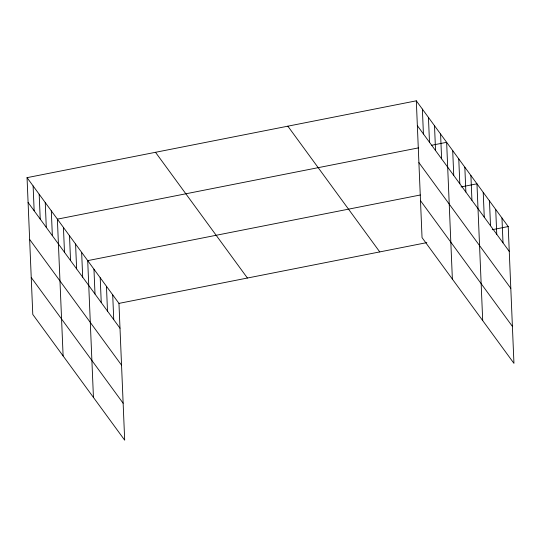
<?xml version="1.0" encoding="UTF-8"?>
<svg xmlns="http://www.w3.org/2000/svg" width="541" height="541" viewBox="0 0 541 541"><rect width="100%" height="100%" fill="white"/><g stroke="black" fill="none" stroke-linecap="round" stroke-linejoin="round"><path stroke-width="0.81" d="M27.05 177.651L118.959 303.386L124.687 440.178L32.785 314.443L27.05 177.651L416.313 100.822L508.215 226.557L513.95 363.349L422.041 237.614L416.313 100.822M418.714 147.828L57.38 219.146L63.114 355.937M431.481 145.306L446.643 142.317L452.371 279.109M420.323 194.99L87.71 260.634L93.444 397.425M461.013 186.956L476.966 183.805L482.7 320.597M118.959 303.386L426.835 242.618M492.263 229.709L508.215 226.557M417.354 125.668L509.257 251.396M418.903 162.611L510.805 288.339M420.492 200.67L512.401 326.406M287.853 126.181L379.762 251.91M155.504 152.298L247.413 278.033M28.091 202.496L120.001 328.225M29.64 239.44L121.542 365.168M31.236 277.499L123.138 403.234M501.967 218.009L503.008 242.848M495.718 209.455L496.76 234.3M489.47 200.907L490.511 225.753M483.221 192.359L484.263 217.198M470.9 175.507L471.941 200.353M464.834 167.21L465.875 192.055M458.768 158.912L459.809 183.757M452.709 150.614L453.743 175.46M440.577 134.019L441.618 158.858M434.511 125.722L435.552 150.56M428.445 117.424L429.486 142.263M422.379 109.126L423.42 133.965M112.704 294.838L113.745 319.677M106.455 286.284L107.497 311.129M100.207 277.736L101.248 302.581M93.958 269.188L95 294.027M81.644 252.336L82.685 277.181M75.578 244.038L76.619 268.884M69.512 235.741L70.553 260.586M63.446 227.443L64.487 252.289M51.314 210.848L52.355 235.687M45.248 202.55L46.289 227.389M39.182 194.253L40.223 219.091M33.116 185.955L34.157 210.794"/></g></svg>
